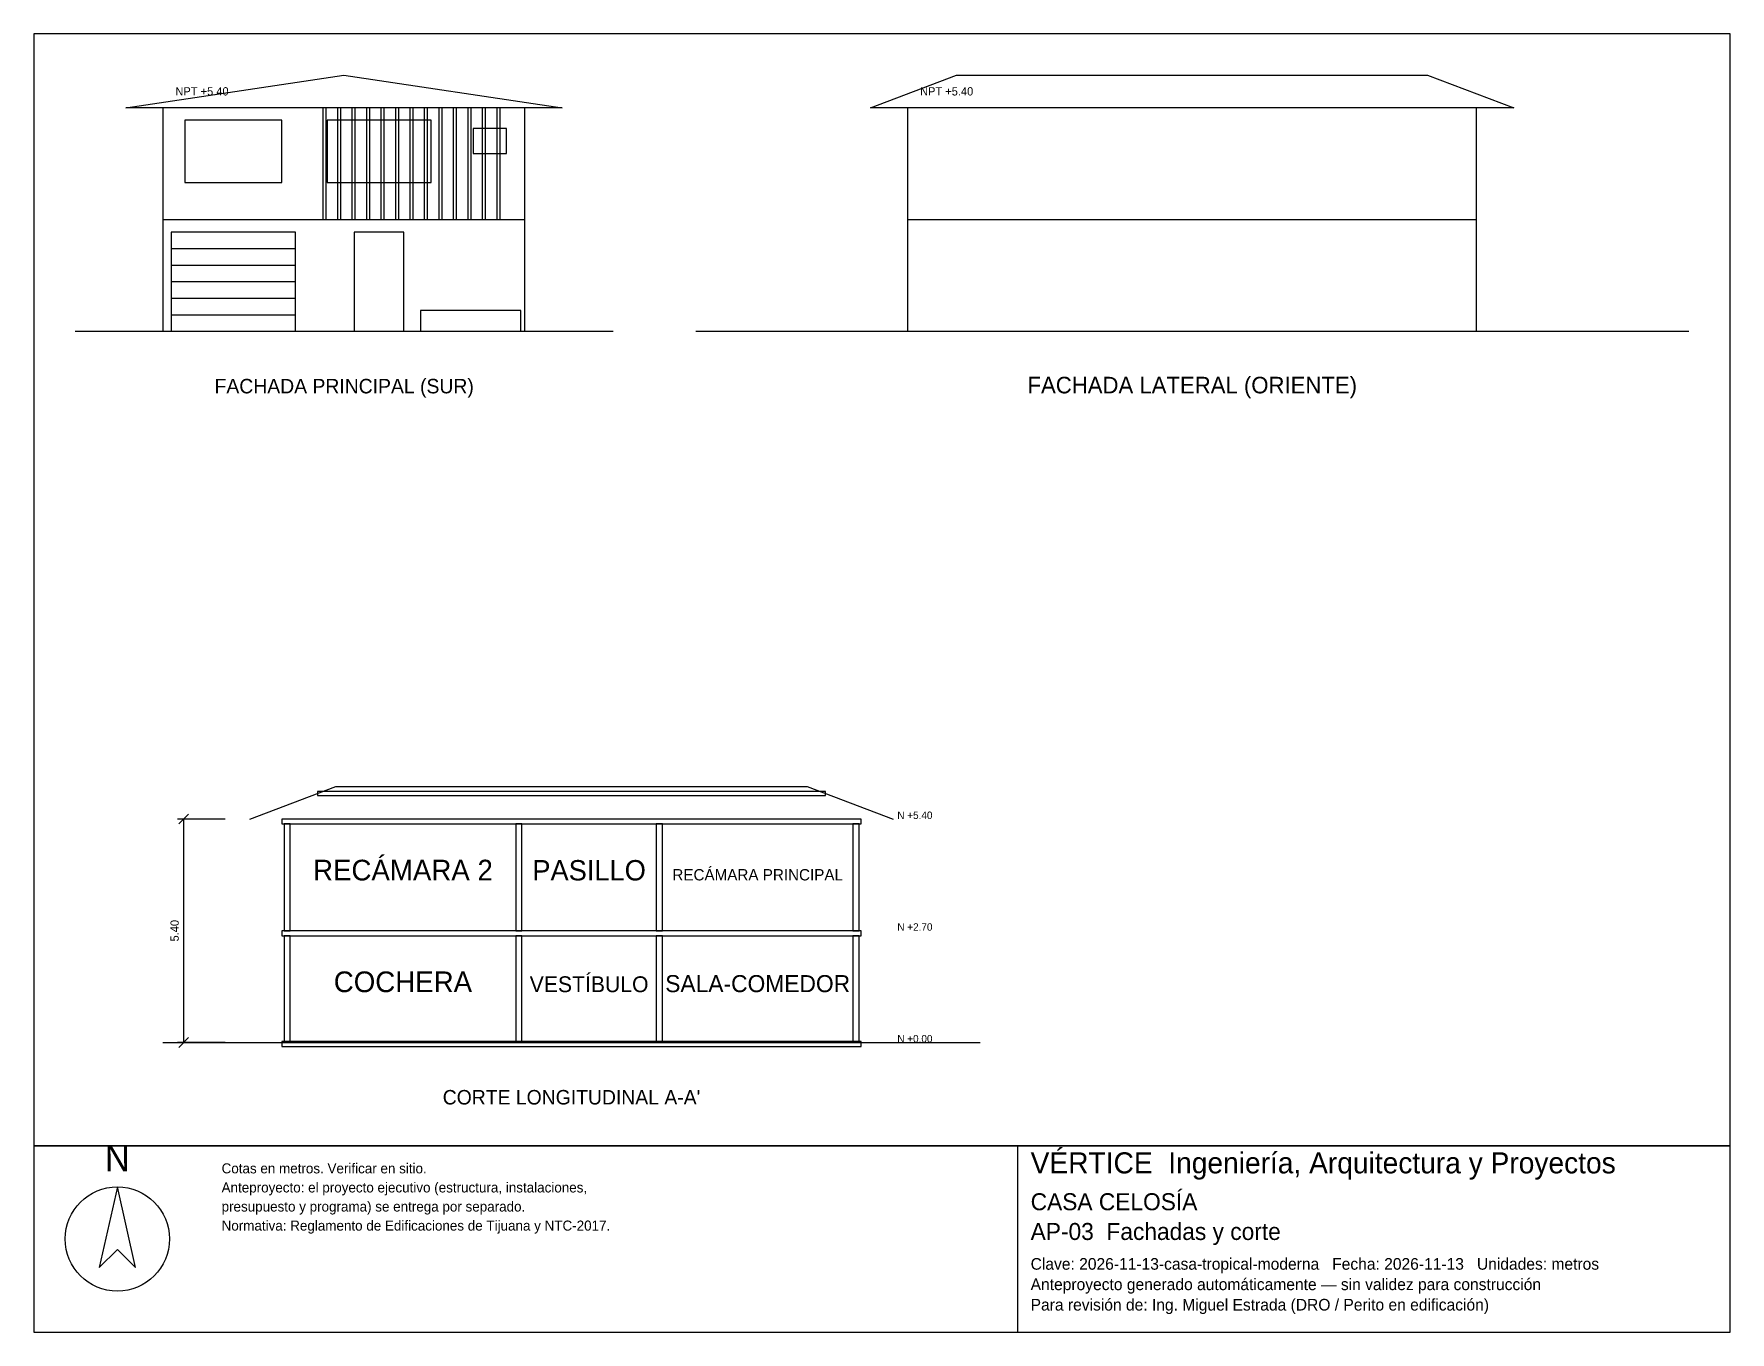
# Model space of a CAD drawing. Header units: metres. Extents: x -3 to 38, y -24.2 to 7.2.
import ezdxf
from ezdxf.enums import TextEntityAlignment as Align

# ---------------------------------------------------------------- set-up
doc = ezdxf.new("R2010")
doc.units = ezdxf.units.M
doc.header["$LTSCALE"] = 0.5
for name, color, linetype in [('A-CORTE', 7, 'CONTINUOUS'), ('A-FACHADA', 7, 'CONTINUOUS'), ('A-FACHADA-VIDRIO', 4, 'CONTINUOUS'), ('A-TEXTO', 3, 'CONTINUOUS'), ('COTAS', 8, 'CONTINUOUS'), ('LAMINA', 9, 'CONTINUOUS')]:
    doc.layers.add(name, color=color, linetype=linetype)
doc.styles.get("Standard").update_dxf_attribs({"font": 'txt', "width": 0.9})

msp = doc.modelspace()

# ---------------------------------------------------------------- linework, layer by layer
at = {"layer": 'A-CORTE'}
msp.add_line((0.12, -17.1875), (19.87, -17.1875), dxfattribs=at)
msp.add_lwpolyline([(2.22, -11.7875), (4.3012, -11), (15.6888, -11), (17.77, -11.7875)], dxfattribs=at)
for points in [[(3.8524, -11.2198), (16.1376, -11.2198), (16.1376, -11.1198), (3.8524, -11.1198)], [(2.995, -11.9075), (16.995, -11.9075), (16.995, -11.7875), (2.995, -11.7875)], [(3.045, -14.4875), (3.195, -14.4875), (3.195, -11.9075), (3.045, -11.9075)], [(8.645, -14.4875), (8.795, -14.4875), (8.795, -11.9075), (8.645, -11.9075)], [(12.045, -14.4875), (12.195, -14.4875), (12.195, -11.9075), (12.045, -11.9075)], [(16.795, -14.4875), (16.945, -14.4875), (16.945, -11.9075), (16.795, -11.9075)], [(2.995, -14.6075), (16.995, -14.6075), (16.995, -14.4875), (2.995, -14.4875)], [(3.045, -17.1875), (3.195, -17.1875), (3.195, -14.6075), (3.045, -14.6075)], [(8.645, -17.1875), (8.795, -17.1875), (8.795, -14.6075), (8.645, -14.6075)], [(12.045, -17.1875), (12.195, -17.1875), (12.195, -14.6075), (12.045, -14.6075)], [(16.795, -17.1875), (16.945, -17.1875), (16.945, -14.6075), (16.795, -14.6075)], [(2.995, -17.2875), (16.995, -17.2875), (16.995, -17.1675), (2.995, -17.1675)]]:
    msp.add_lwpolyline(points, close=True, dxfattribs=at)
at = {"layer": 'A-FACHADA'}
for p, q in [((0.12, 2.7), (8.87, 2.7)), ((18.12, 2.7), (31.87, 2.7)), ((0.32, 2), (3.32, 2)), ((0.32, 1.6), (3.32, 1.6)), ((0.32, 1.2), (3.32, 1.2)), ((0.32, 0.8), (3.32, 0.8)), ((-2, 0), (11, 0)), ((0.12, 0), (8.87, 0)), ((0.32, 0.4), (3.32, 0.4)), ((13, 0), (37, 0)), ((18.12, 0), (31.87, 0))]:
    msp.add_line(p, q, dxfattribs=at)
for points in [[(-0.78, 5.4), (4.495, 6.1875), (9.77, 5.4)], [(17.22, 5.4), (19.3012, 6.1875), (30.6888, 6.1875), (32.77, 5.4)], [(0.12, 0), (8.87, 0), (8.87, 5.4), (0.12, 5.4)], [(3.987, 2.7), (4.067, 2.7), (4.067, 5.4), (3.987, 5.4)], [(4.337, 2.7), (4.417, 2.7), (4.417, 5.4), (4.337, 5.4)], [(4.687, 2.7), (4.767, 2.7), (4.767, 5.4), (4.687, 5.4)], [(5.037, 2.7), (5.117, 2.7), (5.117, 5.4), (5.037, 5.4)], [(5.387, 2.7), (5.467, 2.7), (5.467, 5.4), (5.387, 5.4)], [(5.737, 2.7), (5.817, 2.7), (5.817, 5.4), (5.737, 5.4)], [(6.087, 2.7), (6.167, 2.7), (6.167, 5.4), (6.087, 5.4)], [(6.437, 2.7), (6.517, 2.7), (6.517, 5.4), (6.437, 5.4)], [(6.787, 2.7), (6.867, 2.7), (6.867, 5.4), (6.787, 5.4)], [(7.137, 2.7), (7.217, 2.7), (7.217, 5.4), (7.137, 5.4)], [(7.487, 2.7), (7.567, 2.7), (7.567, 5.4), (7.487, 5.4)], [(7.837, 2.7), (7.917, 2.7), (7.917, 5.4), (7.837, 5.4)], [(8.187, 2.7), (8.267, 2.7), (8.267, 5.4), (8.187, 5.4)], [(18.12, 0), (31.87, 0), (31.87, 5.4), (18.12, 5.4)], [(0.32, 0), (3.32, 0), (3.32, 2.4), (0.32, 2.4)], [(4.745, 0), (5.945, 0), (5.945, 2.4), (4.745, 2.4)], [(6.345, 0), (8.77, 0), (8.77, 0.5), (6.345, 0.5)]]:
    msp.add_lwpolyline(points, close=True, dxfattribs=at)
at = {"layer": 'A-FACHADA-VIDRIO'}
for points in [[(0.646, 3.6), (2.994, 3.6), (2.994, 5.1), (0.646, 5.1)], [(4.087, 3.6), (6.603, 3.6), (6.603, 5.1), (4.087, 5.1)], [(7.62, 4.3), (8.42, 4.3), (8.42, 4.9), (7.62, 4.9)]]:
    msp.add_lwpolyline(points, close=True, dxfattribs=at)
at = {"layer": 'COTAS'}
for p, q in [((1.62, -11.7875), (0.47, -11.7875)), ((0.5, -11.9075), (0.74, -11.6675)), ((0.62, -17.1875), (0.62, -11.7875)), ((1.62, -17.1875), (0.47, -17.1875)), ((0.5, -17.3075), (0.74, -17.0675))]:
    msp.add_line(p, q, dxfattribs=at)
at = {"layer": 'LAMINA'}
msp.add_line((20.78, -24.1882), (20.78, -19.6875), dxfattribs=at)
for points in [[(-3, -19.6875), (38, -19.6875), (38, 7.1875), (-3, 7.1875)], [(-3, -24.1882), (38, -24.1882), (38, -19.6875), (-3, -19.6875)], [(-0.9837, -20.6776), (-1.4248, -22.6309), (-0.9837, -22.1899), (-0.5426, -22.6309)]]:
    msp.add_lwpolyline(points, close=True, dxfattribs=at)
msp.add_circle((-0.9837, -21.9378), 1.2602, dxfattribs=at)

# ---------------------------------------------------------------- texts
at = {"layer": 'A-TEXTO'}
for s, height, p in [('FACHADA PRINCIPAL (SUR)', 0.35, (4.5, -1.5)), ('FACHADA LATERAL (ORIENTE)', 0.4, (25, -1.5)), ('RECÁMARA 2', 0.5, (5.92, -13.2725)), ('PASILLO', 0.4921, (10.42, -13.2725)), ('RECÁMARA PRINCIPAL', 0.2747, (14.495, -13.2725)), ('COCHERA', 0.5, (5.92, -15.9725)), ('VESTÍBULO', 0.3827, (10.42, -15.9725)), ('SALA-COMEDOR', 0.412, (14.495, -15.9725)), ("CORTE LONGITUDINAL A-A'", 0.35, (9.995, -18.6875))]:
    msp.add_text(s, height=height, dxfattribs=at).set_placement(p, align=Align.CENTER)
at = {"layer": 'COTAS'}
for s, height, p in [('NPT +5.40', 0.2, (0.42, 5.7)), ('NPT +5.40', 0.2, (18.42, 5.7)), ('N +5.40', 0.18, (17.87, -11.7875)), ('N +2.70', 0.18, (17.87, -14.4875)), ('N +0.00', 0.18, (17.87, -17.1875))]:
    msp.add_text(s, height=height, dxfattribs=at).set_placement(p)
msp.add_text('5.40', height=0.2, rotation=90, dxfattribs=at).set_placement((0.5, -14.4875), align=Align.CENTER)
at = {"layer": 'LAMINA'}
msp.add_text('N', height=0.6301, dxfattribs=at).set_placement((-0.9837, -20.2996), align=Align.CENTER)
for s, height, p in [('VÉRTICE  Ingeniería, Arquitectura y Proyectos', 0.5088, (21.0931, -20.3528)), ('Cotas en metros. Verificar en sitio.', 0.2426, (1.5367, -20.3528)), ('Anteproyecto: el proyecto ejecutivo (estructura, instalaciones,', 0.2426, (1.5367, -20.8138)), ('CASA CELOSÍA', 0.4109, (21.0931, -21.2432)), ('presupuesto y programa) se entrega por separado.', 0.2426, (1.5367, -21.2749)), ('Normativa: Reglamento de Edificaciones de Tijuana y NTC-2017.', 0.2426, (1.5367, -21.7359)), ('AP-03  Fachadas y corte', 0.4109, (21.0931, -21.9623)), ('Clave: 2026-11-13-casa-tropical-moderna   Fecha: 2026-11-13   Unidades: metros', 0.2818, (21.0931, -22.6814)), ('Anteproyecto generado automáticamente — sin validez para construcción', 0.2818, (21.0931, -23.1746)), ('Para revisión de: Ing. Miguel Estrada (DRO / Perito en edificación)', 0.2818, (21.0931, -23.6677))]:
    msp.add_text(s, height=height, dxfattribs=at).set_placement(p)

doc.saveas('drawing.dxf')
